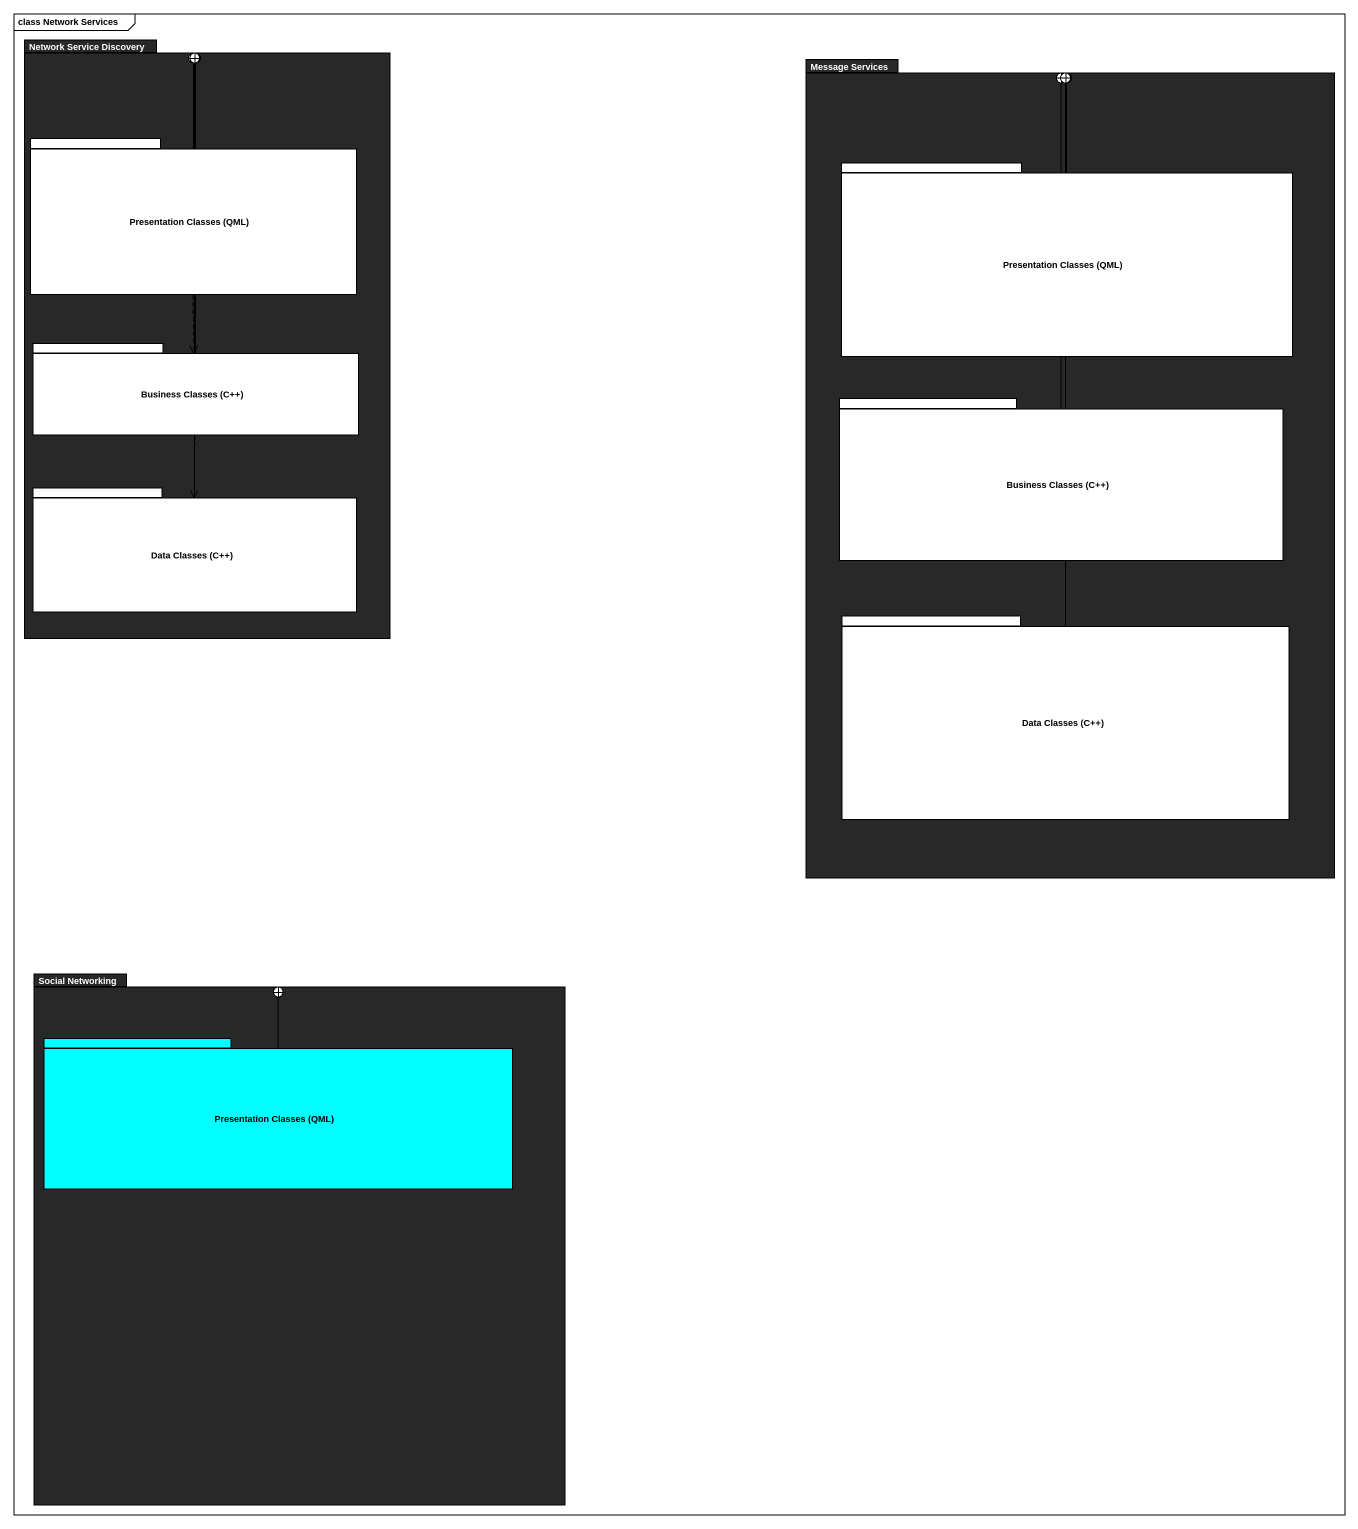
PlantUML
@startuml
mainframe class Network Services
package "Network Service Discovery" as Network_Service_Discovery #282828 {
  package "Presentation Classes (QML)" as Presentation_Classes_QML {
  }
  package "Business Classes (C++)" as Business_Classes_C {
  }
  package "Data Classes (C++)" as Data_Classes_C {
  }
}
package "Message Services" as Message_Services #282828 {
  package "Presentation Classes (QML)" as Presentation_Classes_QML_2 {
  }
  package "Business Classes (C++)" as Business_Classes_C_2 {
  }
  package "Data Classes (C++)" as Data_Classes_C_2 {
  }
}
package "Social Networking" as Social_Networking #282828 {
  package "Presentation Classes (QML)" as Presentation_Classes_QML_3 #00FFFF {
  }
}
Presentation_Classes_QML --+ Network_Service_Discovery
Presentation_Classes_QML ..> Business_Classes_C
Presentation_Classes_QML_2 --+ Message_Services
Business_Classes_C -up-+ Network_Service_Discovery
Business_Classes_C ..> Data_Classes_C
Business_Classes_C_2 -up-+ Message_Services
Data_Classes_C -up-+ Network_Service_Discovery
Data_Classes_C_2 -up-+ Message_Services
Presentation_Classes_QML_3 --+ Social_Networking
@enduml
